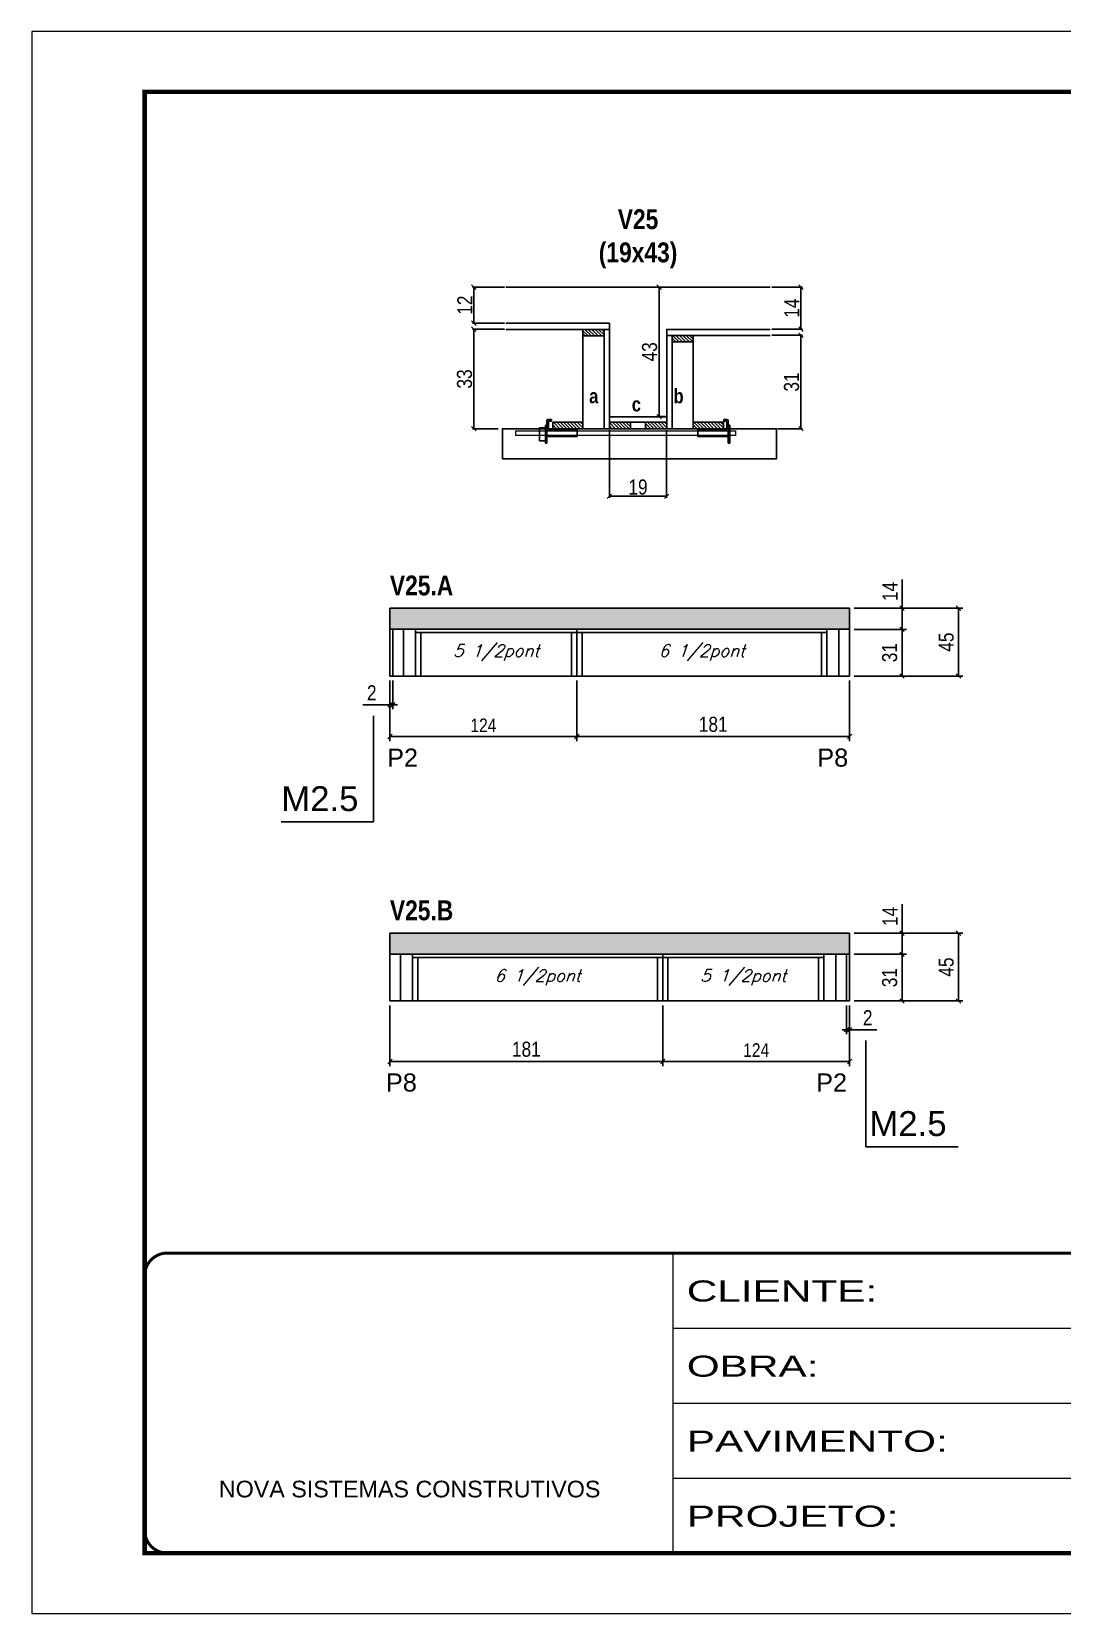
# Model space of a CAD drawing. Extents: x 3330 to 22105, y 1197 to 30204.
# Drawn here: x 3330 to 4014, y 21872 to 22922 of the extents above; entities that cross this region are included whole.
import ezdxf

# ---------------------------------------------------------------- set-up
doc = ezdxf.new("R2010")
doc.units = 0
doc.linetypes.add('CONTINUO', pattern=[0])
doc.linetypes.add('DASHED', pattern=[0.75, 0.5, -0.25])
for name, color, linetype in [('5', 5, 'Continuous'), ('barrote', 251, 'Continuous'), ('COTA', 241, 'Continuous'), ('detalhes', 4, 'Continuous'), ('NOMENCLATURA', 7, 'Continuous'), ('Painéis', 200, 'Continuous'), ('presilha', 1, 'Continuous'), ('SARR_2.2x10', 60, 'Continuous'), ('SARR_2.2x7', 40, 'Continuous'), ('SARR_3.5x7', 81, 'Continuous'), ('texto', 7, 'Continuous')]:
    doc.layers.add(name, color=color, linetype=linetype)
for name, color, linetype, lineweight in [('CONCRETO', 251, 'Continuous', 25), ('Folhas', 255, 'Continuous', 9), ('SARRAFO DE PRESSAO', 251, 'DASHED', 9), ('SCO-___-LAJ', 2, 'Continuous', 0)]:
    doc.layers.add(name, color=color, linetype=linetype, lineweight=lineweight)
doc.styles.add('ARIAL', font='arial.ttf')
doc.styles.add('COTA TECNICA', font='techl___.ttf', dxfattribs={"height": 10})
doc.styles.add('COTA TECNICA 2X', font='techl___.ttf', dxfattribs={"height": 10})
doc.styles.add('COTA TECNICA-50', font='techl___.ttf', dxfattribs={"height": 9})
doc.styles.add('Romans', font='romans.shx')
doc.styles.get("Standard").update_dxf_attribs({"font": 'arial.ttf'})
doc.styles.add('TECNICA', font='techb___.ttf', dxfattribs={"height": 10})
doc.styles.add('Tecnologia', font='')
doc.styles.get('Tecnologia').set_extended_font_data('Forgotten Futurist')
doc.dimstyles.new('COTA PAINEL-50', dxfattribs={"dimtxt": 9, "dimasz": 3, "dimexe": 3, "dimexo": 3, "dimgap": 3, "dimtad": 1, "dimdec": 1, "dimzin": 12, "dimdsep": 46, "dimtxsty": 'COTA TECNICA-50', "dimblk1": 'OBLIQUE', "dimblk2": 'OBLIQUE', "dimsah": 1, "dimcen": 0.9, "dimclrd": 4, "dimclre": 4, "dimclrt": 240, "dimadec": 1, "dimazin": 3, "dimtfac": 1, "dimtdec": 1, "dimtmove": 0, "dimatfit": 3, "dimfxl": 1, "dimtolj": 1, "dimtzin": 12, "dimarcsym": 0})
doc.dimstyles.new('PAINEL', dxfattribs={"dimtxt": 10, "dimasz": 3, "dimexe": 3, "dimexo": 3, "dimgap": 3, "dimtad": 1, "dimdec": 1, "dimzin": 12, "dimdsep": 46, "dimtxsty": 'COTA TECNICA', "dimblk1": 'OBLIQUE', "dimblk2": 'OBLIQUE', "dimsah": 1, "dimcen": 0.9, "dimclrd": 4, "dimclre": 4, "dimclrt": 240, "dimadec": 1, "dimazin": 3, "dimtfac": 1, "dimtdec": 1, "dimtmove": 0, "dimatfit": 3, "dimfxl": 1, "dimtolj": 1, "dimtzin": 12, "dimarcsym": 0})
doc.dimstyles.new('SECAO', dxfattribs={"dimscale": 0.333333, "dimtxt": 5, "dimasz": 9, "dimexe": 3, "dimexo": 3, "dimgap": 3, "dimtad": 1, "dimdec": 1, "dimlfac": 0.5, "dimzin": 12, "dimdsep": 46, "dimtxsty": 'COTA TECNICA 2X', "dimblk1": 'OBLIQUE', "dimblk2": 'OBLIQUE', "dimsah": 1, "dimcen": 0.9, "dimclrd": 4, "dimclre": 4, "dimclrt": 240, "dimadec": 1, "dimazin": 3, "dimtfac": 1, "dimtdec": 1, "dimtmove": 0, "dimatfit": 3, "dimfxl": 1, "dimtolj": 1, "dimtzin": 12, "dimarcsym": 0})

# ---------------------------------------------------------------- blocks, each defined once
blk = doc.blocks.new('9999999999')
at = {"color": 30, "linetype": 'CONTINUO'}
for p, q in [((98564.6, 34230.2), (98564.6, 34429.4)), ((98564.6, 34379.6), (99584, 34379.6)), ((98564.6, 34329.8), (99488, 34329.8)), ((98564.6, 34280), (99488, 34280))]:
    blk.add_line(p, q, dxfattribs=at)
at = {"color": 30, "linetype": 'CONTINUO', "const_width": 2}
blk.add_lwpolyline([(99584, 34230.2), (99584, 34414.4, 0.414214), (99569, 34429.4), (98229, 34429.4, 0.414214), (98214, 34414.4), (98214, 34245.2, 0.414214), (98229, 34230.2), (99584, 34230.2)], format="xyb", dxfattribs=at)
at = {"layer": 'Folhas'}
blk.add_lwpolyline([(98139, 34190.2), (99624, 34190.2), (99624, 35240.2), (98139, 35240.2)], close=True, dxfattribs=at)
at = {"layer": 'Folhas', "color": 30, "const_width": 3}
blk.add_lwpolyline([(98214, 34230.2), (99584, 34230.2), (99584, 35200.2), (98214, 35200.2)], close=True, dxfattribs=at)
at = {"color": 7, "linetype": 'Continuous', "ltscale": 5, "style": 'ARIAL'}
blk.add_text('NOVA SISTEMAS CONSTRUTIVOS', height=11.059, dxfattribs=at).set_placement((98263.2, 34267.2))
at = {"layer": 'Folhas', "color": 7, "style": 'Tecnologia', "width": 1.5}
for s, p in [('CLIENTE:', (98573.7, 34397.2)), ('OBRA:', (98573.7, 34347.3)), ('PAVIMENTO:', (98573.7, 34297.5)), ('PROJETO:', (98573.7, 34247.7))]:
    blk.add_text(s, height=14, dxfattribs=at).set_placement(p)
blk = doc.blocks.new('PRESILHA METÁLICA 1')
at = {"layer": 'presilha'}
for p, q in [((7.5, 10.6), (7.5, 19.9)), ((12, 21), (8.6, 21)), ((9, 11.6), (9, 18.9)), ((12, 19.5), (9.6, 19.5)), ((12, 21), (12, 19.5)), ((0, 13), (6, 13)), ((0, 13), (0, 0)), ((6, 0), (0, 0)), ((6, 15.5), (7.5, 15.5)), ((6, -2.5), (6, 15.5)), ((6, 13), (6, 0)), ((7.5, 15.5), (7.5, -2.5)), ((37.5, 4.1), (7.5, 4.1)), ((37.5, 11), (9.6, 11)), ((37.5, 11), (37.5, 4.1)), ((7.5, -2.5), (6, -2.5))]:
    blk.add_line(p, q, dxfattribs=at)
for centre, radius, start, end in [((8.6, 19.9), 1.14, 90, 180), ((9.6, 18.9), 0.57, 90, 180), ((9.6, 11.6), 0.57, 180, 270)]:
    blk.add_arc(centre, radius, start, end, dxfattribs=at)
blk = doc.blocks.new('PRESILHA METÁLICA 2')
at = {"layer": 'presilha'}
for p, q in [((-5.2, 23.5), (-5.2, 22)), ((-5.2, 23.5), (-1.9, 23.5)), ((-5.2, 22), (-2.8, 22)), ((-2.2, 14.1), (-2.2, 21.4)), ((0.8, 18), (-0.8, 18)), ((-0.8, 18), (-0.8, 0)), ((-0.8, 14.6), (-0.8, 22.4)), ((0.8, 0), (0.8, 18)), ((-30.8, 13.5), (-30.8, 6.6)), ((-30.8, 13.5), (-2.8, 13.5)), ((-30.8, 6.6), (-0.8, 6.6)), ((-0.8, 0), (0.8, 0))]:
    blk.add_line(p, q, dxfattribs=at)
for centre, radius, start, end in [((-2.8, 21.4), 0.57, 0, 90), ((-1.9, 22.4), 1.14, 0, 90), ((-2.8, 14.1), 0.57, 270, 0)]:
    blk.add_arc(centre, radius, start, end, dxfattribs=at)
blk = doc.blocks.new('_Oblique')
at = {"color": 0, "linetype": 'ByBlock', "lineweight": -2}
blk.add_line((-0.5, -0.5), (0.5, 0.5), dxfattribs=at)
blk = doc.blocks.new('*D3514')
at = {"layer": 'COTA', "color": 4, "lineweight": -2, "transparency": 16777216}
for p, q in [((3820.8, 22720.1), (3841.2, 22720.1)), ((3840.2, 22720.1), (3840.2, 22658.1)), ((3824.9, 22658.1), (3841.2, 22658.1))]:
    blk.add_line(p, q, dxfattribs=at)
at = {"layer": 'Defpoints', "color": 0, "transparency": 16777216}
for p in [(3819.8, 22720.1), (3823.9, 22658.1), (3840.2, 22658.1)]:
    blk.add_point(p, dxfattribs=at)
at = {"layer": 'COTA', "color": 4, "lineweight": -2, "transparency": 16777216, "xscale": 3, "yscale": 3, "zscale": 3}
for p, rotation in [((3840.2, 22720.1), 90), ((3840.2, 22658.1), 270)]:
    blk.add_blockref('_Oblique', p, dxfattribs=dict(at, rotation=rotation))
at = {"layer": 'COTA', "color": 240, "transparency": 16777216, "insert": (3834, 22689.1), "char_height": 10, "attachment_point": 5, "rotation": 90, "style": 'COTA TECNICA 2X'}
blk.add_mtext('\\A1;31', dxfattribs=at)
blk = doc.blocks.new('*D3515')
at = {"layer": 'COTA', "color": 4, "lineweight": -2, "transparency": 16777216}
for p, q in [((3820.8, 22752.1), (3841.2, 22752.1)), ((3840.2, 22724.1), (3840.2, 22752.1)), ((3820.8, 22724.1), (3841.2, 22724.1))]:
    blk.add_line(p, q, dxfattribs=at)
at = {"layer": 'Defpoints', "color": 0, "transparency": 16777216}
for p in [(3819.8, 22752.1), (3840.2, 22752.1), (3819.8, 22724.1)]:
    blk.add_point(p, dxfattribs=at)
at = {"layer": 'COTA', "color": 4, "lineweight": -2, "transparency": 16777216, "xscale": 3, "yscale": 3, "zscale": 3}
for p, rotation in [((3840.2, 22752.1), 90), ((3840.2, 22724.1), 270)]:
    blk.add_blockref('_Oblique', p, dxfattribs=dict(at, rotation=rotation))
at = {"layer": 'COTA', "color": 240, "transparency": 16777216, "insert": (3834.1, 22738.1), "char_height": 10, "attachment_point": 5, "rotation": 90, "style": 'COTA TECNICA 2X'}
blk.add_mtext('\\A1;14', dxfattribs=at)
blk = doc.blocks.new('*D3516')
at = {"layer": 'COTA', "color": 4, "lineweight": -2, "transparency": 16777216}
for p, q in [((3643.4, 22724.1), (3622.2, 22724.1)), ((3623.2, 22724.1), (3623.2, 22658.1)), ((3639.3, 22658.1), (3622.2, 22658.1))]:
    blk.add_line(p, q, dxfattribs=at)
at = {"layer": 'Defpoints', "color": 0, "transparency": 16777216}
for p in [(3644.4, 22724.1), (3623.2, 22658.1), (3640.3, 22658.1)]:
    blk.add_point(p, dxfattribs=at)
at = {"layer": 'COTA', "color": 4, "lineweight": -2, "transparency": 16777216, "xscale": 3, "yscale": 3, "zscale": 3}
for p, rotation in [((3623.2, 22724.1), 90), ((3623.2, 22658.1), 270)]:
    blk.add_blockref('_Oblique', p, dxfattribs=dict(at, rotation=rotation))
at = {"layer": 'COTA', "color": 240, "transparency": 16777216, "insert": (3617, 22691.1), "char_height": 10, "attachment_point": 5, "rotation": 90, "style": 'COTA TECNICA 2X'}
blk.add_mtext('\\A1;33', dxfattribs=at)
blk = doc.blocks.new('*D3517')
at = {"layer": 'COTA', "color": 4, "lineweight": -2, "transparency": 16777216}
for p, q in [((3750.1, 22752.1), (3745.1, 22752.1)), ((3746.1, 22666.1), (3746.1, 22752.1)), ((3750.1, 22666.1), (3745.1, 22666.1))]:
    blk.add_line(p, q, dxfattribs=at)
at = {"layer": 'Defpoints', "color": 0, "transparency": 16777216}
for p in [(3746.1, 22752.1), (3751.1, 22752.1), (3751.1, 22666.1)]:
    blk.add_point(p, dxfattribs=at)
at = {"layer": 'COTA', "color": 4, "lineweight": -2, "transparency": 16777216, "xscale": 3, "yscale": 3, "zscale": 3}
for p, rotation in [((3746.1, 22752.1), 90), ((3746.1, 22666.1), 270)]:
    blk.add_blockref('_Oblique', p, dxfattribs=dict(at, rotation=rotation))
at = {"layer": 'COTA', "color": 240, "transparency": 16777216, "insert": (3739.8, 22709.1), "char_height": 10, "attachment_point": 5, "rotation": 90, "style": 'COTA TECNICA 2X'}
blk.add_mtext('\\A1;43', dxfattribs=at)
blk = doc.blocks.new('*D3518')
at = {"layer": 'COTA', "color": 4, "lineweight": -2, "transparency": 16777216}
for p, q in [((3643.4, 22752.1), (3622.2, 22752.1)), ((3623.2, 22728.1), (3623.2, 22752.1)), ((3643.4, 22728.1), (3622.2, 22728.1))]:
    blk.add_line(p, q, dxfattribs=at)
at = {"layer": 'Defpoints', "color": 0, "transparency": 16777216}
for p in [(3623.2, 22752.1), (3644.4, 22752.1), (3644.4, 22728.1)]:
    blk.add_point(p, dxfattribs=at)
at = {"layer": 'COTA', "color": 4, "lineweight": -2, "transparency": 16777216, "xscale": 3, "yscale": 3, "zscale": 3}
for p, rotation in [((3623.2, 22752.1), 90), ((3623.2, 22728.1), 270)]:
    blk.add_blockref('_Oblique', p, dxfattribs=dict(at, rotation=rotation))
at = {"layer": 'COTA', "color": 240, "transparency": 16777216, "insert": (3617.2, 22740.1), "char_height": 10, "attachment_point": 5, "rotation": 90, "style": 'COTA TECNICA 2X'}
blk.add_mtext('\\A1;12', dxfattribs=at)
blk = doc.blocks.new('*D3519')
at = {"layer": 'COTA', "color": 4, "lineweight": -2, "transparency": 16777216}
for p, q in [((3713.1, 22657.1), (3713.1, 22612.2)), ((3751.1, 22657.1), (3751.1, 22612.2)), ((3713.1, 22613.2), (3751.1, 22613.2))]:
    blk.add_line(p, q, dxfattribs=at)
at = {"layer": 'Defpoints', "color": 0, "transparency": 16777216}
for p in [(3713.1, 22658.1), (3751.1, 22658.1), (3751.1, 22613.2)]:
    blk.add_point(p, dxfattribs=at)
at = {"layer": 'COTA', "color": 4, "lineweight": -2, "transparency": 16777216, "xscale": 3, "yscale": 3, "zscale": 3, "rotation": 180}
blk.add_blockref('_Oblique', (3713.1, 22613.2), dxfattribs=at)
at = {"layer": 'COTA', "color": 4, "lineweight": -2, "transparency": 16777216, "xscale": 3, "yscale": 3, "zscale": 3}
blk.add_blockref('_Oblique', (3751.1, 22613.2), dxfattribs=at)
at = {"layer": 'COTA', "color": 240, "transparency": 16777216, "insert": (3732.1, 22619.3), "char_height": 10, "attachment_point": 5, "style": 'COTA TECNICA 2X'}
blk.add_mtext('\\A1;19', dxfattribs=at)
blk = doc.blocks.new('*D3520')
at = {"layer": 'COTA', "color": 4, "linetype": 'ByBlock', "lineweight": -2, "transparency": 16777216}
for p, q in [((3567.5, 22490.9), (3567.5, 22450.7)), ((3691.5, 22490.9), (3691.5, 22450.7)), ((3691.5, 22453.7), (3567.5, 22453.7))]:
    blk.add_line(p, q, dxfattribs=at)
at = {"layer": 'Defpoints', "color": 0, "linetype": 'ByBlock', "transparency": 16777216}
for p in [(3567.5, 22493.9), (3691.5, 22493.9), (3567.5, 22453.7)]:
    blk.add_point(p, dxfattribs=at)
at = {"layer": 'COTA', "color": 4, "linetype": 'ByBlock', "lineweight": -2, "transparency": 16777216, "xscale": 3, "yscale": 3, "zscale": 3, "rotation": 180}
blk.add_blockref('_Oblique', (3567.5, 22453.7), dxfattribs=at)
at = {"layer": 'COTA', "color": 4, "linetype": 'ByBlock', "lineweight": -2, "transparency": 16777216, "xscale": 3, "yscale": 3, "zscale": 3}
blk.add_blockref('_Oblique', (3691.5, 22453.7), dxfattribs=at)
at = {"layer": 'COTA', "color": 240, "linetype": 'ByBlock', "transparency": 16777216, "insert": (3629.5, 22461.2), "char_height": 9, "attachment_point": 5, "style": 'COTA TECNICA-50'}
blk.add_mtext('\\A1;124', dxfattribs=at)
blk = doc.blocks.new('*D3521')
at = {"layer": 'COTA', "color": 4, "linetype": 'ByBlock', "lineweight": -2, "transparency": 16777216}
for p, q in [((3691.5, 22490.9), (3691.5, 22450.7)), ((3872.5, 22490.9), (3872.5, 22450.7)), ((3691.5, 22453.7), (3872.5, 22453.7))]:
    blk.add_line(p, q, dxfattribs=at)
at = {"layer": 'Defpoints', "color": 0, "linetype": 'ByBlock', "transparency": 16777216}
for p in [(3691.5, 22493.9), (3872.5, 22493.9), (3872.5, 22453.7)]:
    blk.add_point(p, dxfattribs=at)
at = {"layer": 'COTA', "color": 4, "linetype": 'ByBlock', "lineweight": -2, "transparency": 16777216, "xscale": 3, "yscale": 3, "zscale": 3, "rotation": 180}
blk.add_blockref('_Oblique', (3691.5, 22453.7), dxfattribs=at)
at = {"layer": 'COTA', "color": 4, "linetype": 'ByBlock', "lineweight": -2, "transparency": 16777216, "xscale": 3, "yscale": 3, "zscale": 3}
blk.add_blockref('_Oblique', (3872.5, 22453.7), dxfattribs=at)
at = {"layer": 'COTA', "color": 240, "linetype": 'ByBlock', "transparency": 16777216, "insert": (3782, 22461.8), "char_height": 10, "attachment_point": 5, "style": 'COTA TECNICA'}
blk.add_mtext('\\A1;181', dxfattribs=at)
blk = doc.blocks.new('*D3522')
at = {"layer": 'COTA', "color": 4, "linetype": 'ByBlock', "lineweight": -2, "transparency": 16777216}
for p, q in [((3567.5, 22490.9), (3567.5, 22471.8)), ((3569.5, 22490.9), (3569.5, 22471.8)), ((3567.5, 22474.8), (3549.4, 22474.8)), ((3569.5, 22474.8), (3567.5, 22474.8)), ((3569.5, 22474.8), (3572.5, 22474.8))]:
    blk.add_line(p, q, dxfattribs=at)
at = {"layer": 'Defpoints', "color": 0, "linetype": 'ByBlock', "transparency": 16777216}
for p in [(3567.5, 22493.9), (3569.5, 22493.9), (3567.5, 22474.8)]:
    blk.add_point(p, dxfattribs=at)
at = {"layer": 'COTA', "color": 4, "linetype": 'ByBlock', "lineweight": -2, "transparency": 16777216, "xscale": 3, "yscale": 3, "zscale": 3}
blk.add_blockref('_Oblique', (3567.5, 22474.8), dxfattribs=at)
at = {"layer": 'COTA', "color": 4, "linetype": 'ByBlock', "lineweight": -2, "transparency": 16777216, "xscale": 3, "yscale": 3, "zscale": 3, "rotation": 180}
blk.add_blockref('_Oblique', (3569.5, 22474.8), dxfattribs=at)
at = {"layer": 'COTA', "color": 240, "linetype": 'ByBlock', "transparency": 16777216, "insert": (3555.4, 22482.8), "char_height": 10, "attachment_point": 5, "style": 'COTA TECNICA'}
blk.add_mtext('\\A1;2', dxfattribs=at)
blk = doc.blocks.new('*D3523')
at = {"layer": 'COTA', "color": 4, "linetype": 'ByBlock', "lineweight": -2, "transparency": 16777216}
for p, q in [((3875.5, 22524.9), (3910.3, 22524.9)), ((3907.3, 22524.9), (3907.3, 22493.9)), ((3875.5, 22493.9), (3910.3, 22493.9))]:
    blk.add_line(p, q, dxfattribs=at)
at = {"layer": 'Defpoints', "color": 0, "linetype": 'ByBlock', "transparency": 16777216}
for p in [(3872.5, 22524.9), (3872.5, 22493.9), (3907.3, 22493.9)]:
    blk.add_point(p, dxfattribs=at)
at = {"layer": 'COTA', "color": 4, "linetype": 'ByBlock', "lineweight": -2, "transparency": 16777216, "xscale": 3, "yscale": 3, "zscale": 3}
for p, rotation in [((3907.3, 22524.9), 90), ((3907.3, 22493.9), 270)]:
    blk.add_blockref('_Oblique', p, dxfattribs=dict(at, rotation=rotation))
at = {"layer": 'COTA', "color": 240, "linetype": 'ByBlock', "transparency": 16777216, "insert": (3899.1, 22509.4), "char_height": 10, "attachment_point": 5, "rotation": 90, "style": 'COTA TECNICA'}
blk.add_mtext('\\A1;31', dxfattribs=at)
blk = doc.blocks.new('*D3524')
at = {"layer": 'COTA', "color": 4, "linetype": 'ByBlock', "lineweight": -2, "transparency": 16777216}
for p, q in [((3907.3, 22538.9), (3907.3, 22558)), ((3875.5, 22538.9), (3910.3, 22538.9)), ((3907.3, 22524.9), (3907.3, 22538.9)), ((3875.5, 22524.9), (3910.3, 22524.9))]:
    blk.add_line(p, q, dxfattribs=at)
at = {"layer": 'Defpoints', "color": 0, "linetype": 'ByBlock', "transparency": 16777216}
for p in [(3872.5, 22538.9), (3907.3, 22538.9), (3872.5, 22524.9)]:
    blk.add_point(p, dxfattribs=at)
at = {"layer": 'COTA', "color": 4, "linetype": 'ByBlock', "lineweight": -2, "transparency": 16777216, "xscale": 3, "yscale": 3, "zscale": 3}
for p, rotation in [((3907.3, 22538.9), 90), ((3907.3, 22524.9), 270)]:
    blk.add_blockref('_Oblique', p, dxfattribs=dict(at, rotation=rotation))
at = {"layer": 'COTA', "color": 240, "linetype": 'ByBlock', "transparency": 16777216, "insert": (3899.3, 22550), "char_height": 10, "attachment_point": 5, "rotation": 90, "style": 'COTA TECNICA'}
blk.add_mtext('\\A1;14', dxfattribs=at)
blk = doc.blocks.new('*D3525')
at = {"layer": 'COTA', "color": 4, "linetype": 'ByBlock', "lineweight": -2, "transparency": 16777216}
for p, q in [((3875.5, 22538.9), (3947.7, 22538.9)), ((3944.7, 22493.9), (3944.7, 22538.9)), ((3875.5, 22493.9), (3947.7, 22493.9))]:
    blk.add_line(p, q, dxfattribs=at)
at = {"layer": 'Defpoints', "color": 0, "linetype": 'ByBlock', "transparency": 16777216}
for p in [(3872.5, 22538.9), (3944.7, 22538.9), (3872.5, 22493.9)]:
    blk.add_point(p, dxfattribs=at)
at = {"layer": 'COTA', "color": 4, "linetype": 'ByBlock', "lineweight": -2, "transparency": 16777216, "xscale": 3, "yscale": 3, "zscale": 3}
for p, rotation in [((3944.7, 22538.9), 90), ((3944.7, 22493.9), 270)]:
    blk.add_blockref('_Oblique', p, dxfattribs=dict(at, rotation=rotation))
at = {"layer": 'COTA', "color": 240, "linetype": 'ByBlock', "transparency": 16777216, "insert": (3936.6, 22516.4), "char_height": 10, "attachment_point": 5, "rotation": 90, "style": 'COTA TECNICA'}
blk.add_mtext('\\A1;45', dxfattribs=at)
blk = doc.blocks.new('*D3526')
at = {"layer": 'COTA', "color": 4, "linetype": 'ByBlock', "lineweight": -2, "transparency": 16777216}
for p, q in [((3748.5, 22275.2), (3748.5, 22235)), ((3872.5, 22275.2), (3872.5, 22235)), ((3748.5, 22238), (3872.5, 22238))]:
    blk.add_line(p, q, dxfattribs=at)
at = {"layer": 'Defpoints', "color": 0, "linetype": 'ByBlock', "transparency": 16777216}
for p in [(3748.5, 22278.2), (3872.5, 22278.2), (3872.5, 22238)]:
    blk.add_point(p, dxfattribs=at)
at = {"layer": 'COTA', "color": 4, "linetype": 'ByBlock', "lineweight": -2, "transparency": 16777216, "xscale": 3, "yscale": 3, "zscale": 3, "rotation": 180}
blk.add_blockref('_Oblique', (3748.5, 22238), dxfattribs=at)
at = {"layer": 'COTA', "color": 4, "linetype": 'ByBlock', "lineweight": -2, "transparency": 16777216, "xscale": 3, "yscale": 3, "zscale": 3}
blk.add_blockref('_Oblique', (3872.5, 22238), dxfattribs=at)
at = {"layer": 'COTA', "color": 240, "linetype": 'ByBlock', "transparency": 16777216, "insert": (3810.5, 22245.6), "char_height": 9, "attachment_point": 5, "style": 'COTA TECNICA-50'}
blk.add_mtext('\\A1;124', dxfattribs=at)
blk = doc.blocks.new('*D3527')
at = {"layer": 'COTA', "color": 4, "linetype": 'ByBlock', "lineweight": -2, "transparency": 16777216}
for p, q in [((3567.5, 22275.2), (3567.5, 22235)), ((3748.5, 22275.2), (3748.5, 22235)), ((3748.5, 22238), (3567.5, 22238))]:
    blk.add_line(p, q, dxfattribs=at)
at = {"layer": 'Defpoints', "color": 0, "linetype": 'ByBlock', "transparency": 16777216}
for p in [(3567.5, 22278.2), (3748.5, 22278.2), (3567.5, 22238)]:
    blk.add_point(p, dxfattribs=at)
at = {"layer": 'COTA', "color": 4, "linetype": 'ByBlock', "lineweight": -2, "transparency": 16777216, "xscale": 3, "yscale": 3, "zscale": 3, "rotation": 180}
blk.add_blockref('_Oblique', (3567.5, 22238), dxfattribs=at)
at = {"layer": 'COTA', "color": 4, "linetype": 'ByBlock', "lineweight": -2, "transparency": 16777216, "xscale": 3, "yscale": 3, "zscale": 3}
blk.add_blockref('_Oblique', (3748.5, 22238), dxfattribs=at)
at = {"layer": 'COTA', "color": 240, "linetype": 'ByBlock', "transparency": 16777216, "insert": (3658, 22246.1), "char_height": 10, "attachment_point": 5, "style": 'COTA TECNICA'}
blk.add_mtext('\\A1;181', dxfattribs=at)
blk = doc.blocks.new('*D3528')
at = {"layer": 'COTA', "color": 4, "linetype": 'ByBlock', "lineweight": -2, "transparency": 16777216}
for p, q in [((3870.5, 22275.2), (3870.5, 22256.1)), ((3872.5, 22275.2), (3872.5, 22256.1)), ((3870.5, 22259.1), (3867.5, 22259.1)), ((3870.5, 22259.1), (3872.5, 22259.1)), ((3872.5, 22259.1), (3890.6, 22259.1))]:
    blk.add_line(p, q, dxfattribs=at)
at = {"layer": 'Defpoints', "color": 0, "linetype": 'ByBlock', "transparency": 16777216}
for p in [(3870.5, 22278.2), (3872.5, 22278.2), (3872.5, 22259.1)]:
    blk.add_point(p, dxfattribs=at)
at = {"layer": 'COTA', "color": 4, "linetype": 'ByBlock', "lineweight": -2, "transparency": 16777216, "xscale": 3, "yscale": 3, "zscale": 3}
blk.add_blockref('_Oblique', (3870.5, 22259.1), dxfattribs=at)
at = {"layer": 'COTA', "color": 4, "linetype": 'ByBlock', "lineweight": -2, "transparency": 16777216, "xscale": 3, "yscale": 3, "zscale": 3, "rotation": 180}
blk.add_blockref('_Oblique', (3872.5, 22259.1), dxfattribs=at)
at = {"layer": 'COTA', "color": 240, "linetype": 'ByBlock', "transparency": 16777216, "insert": (3884.5, 22267.1), "char_height": 10, "attachment_point": 5, "style": 'COTA TECNICA'}
blk.add_mtext('\\A1;2', dxfattribs=at)
blk = doc.blocks.new('*D3529')
at = {"layer": 'COTA', "color": 4, "linetype": 'ByBlock', "lineweight": -2, "transparency": 16777216}
for p, q in [((3875.5, 22309.2), (3910.3, 22309.2)), ((3907.3, 22309.2), (3907.3, 22278.2)), ((3875.5, 22278.2), (3910.3, 22278.2))]:
    blk.add_line(p, q, dxfattribs=at)
at = {"layer": 'Defpoints', "color": 0, "linetype": 'ByBlock', "transparency": 16777216}
for p in [(3872.5, 22309.2), (3872.5, 22278.2), (3907.3, 22278.2)]:
    blk.add_point(p, dxfattribs=at)
at = {"layer": 'COTA', "color": 4, "linetype": 'ByBlock', "lineweight": -2, "transparency": 16777216, "xscale": 3, "yscale": 3, "zscale": 3}
for p, rotation in [((3907.3, 22309.2), 90), ((3907.3, 22278.2), 270)]:
    blk.add_blockref('_Oblique', p, dxfattribs=dict(at, rotation=rotation))
at = {"layer": 'COTA', "color": 240, "linetype": 'ByBlock', "transparency": 16777216, "insert": (3899.1, 22293.7), "char_height": 10, "attachment_point": 5, "rotation": 90, "style": 'COTA TECNICA'}
blk.add_mtext('\\A1;31', dxfattribs=at)
blk = doc.blocks.new('*D3530')
at = {"layer": 'COTA', "color": 4, "linetype": 'ByBlock', "lineweight": -2, "transparency": 16777216}
for p, q in [((3907.3, 22323.2), (3907.3, 22342.4)), ((3875.5, 22323.2), (3910.3, 22323.2)), ((3907.3, 22309.2), (3907.3, 22323.2)), ((3875.5, 22309.2), (3910.3, 22309.2))]:
    blk.add_line(p, q, dxfattribs=at)
at = {"layer": 'Defpoints', "color": 0, "linetype": 'ByBlock', "transparency": 16777216}
for p in [(3872.5, 22323.2), (3907.3, 22323.2), (3872.5, 22309.2)]:
    blk.add_point(p, dxfattribs=at)
at = {"layer": 'COTA', "color": 4, "linetype": 'ByBlock', "lineweight": -2, "transparency": 16777216, "xscale": 3, "yscale": 3, "zscale": 3}
for p, rotation in [((3907.3, 22323.2), 90), ((3907.3, 22309.2), 270)]:
    blk.add_blockref('_Oblique', p, dxfattribs=dict(at, rotation=rotation))
at = {"layer": 'COTA', "color": 240, "linetype": 'ByBlock', "transparency": 16777216, "insert": (3899.3, 22334.3), "char_height": 10, "attachment_point": 5, "rotation": 90, "style": 'COTA TECNICA'}
blk.add_mtext('\\A1;14', dxfattribs=at)
blk = doc.blocks.new('*D3531')
at = {"layer": 'COTA', "color": 4, "linetype": 'ByBlock', "lineweight": -2, "transparency": 16777216}
for p, q in [((3875.5, 22323.2), (3947.7, 22323.2)), ((3944.7, 22278.2), (3944.7, 22323.2)), ((3875.5, 22278.2), (3947.7, 22278.2))]:
    blk.add_line(p, q, dxfattribs=at)
at = {"layer": 'Defpoints', "color": 0, "linetype": 'ByBlock', "transparency": 16777216}
for p in [(3872.5, 22323.2), (3944.7, 22323.2), (3872.5, 22278.2)]:
    blk.add_point(p, dxfattribs=at)
at = {"layer": 'COTA', "color": 4, "linetype": 'ByBlock', "lineweight": -2, "transparency": 16777216, "xscale": 3, "yscale": 3, "zscale": 3}
for p, rotation in [((3944.7, 22323.2), 90), ((3944.7, 22278.2), 270)]:
    blk.add_blockref('_Oblique', p, dxfattribs=dict(at, rotation=rotation))
at = {"layer": 'COTA', "color": 240, "linetype": 'ByBlock', "transparency": 16777216, "insert": (3936.6, 22300.7), "char_height": 10, "attachment_point": 5, "rotation": 90, "style": 'COTA TECNICA'}
blk.add_mtext('\\A1;45', dxfattribs=at)

msp = doc.modelspace()

# ---------------------------------------------------------------- hatches: boundary and pattern name
at = {"layer": 'COTA', "linetype": 'ByBlock'}
h = msp.add_hatch(dxfattribs=at)
h.set_pattern_fill('AR-CONC', color=256, scale=0.03)
h.set_pattern_definition([(50, (-130823.0767, -6849.13), (5.46554007, -0.47817257), [0.5715, -6.2865]), (355, (-130823.0767, -6849.13), (-1.05730264, 5.73170536), [0.4572, -5.02921753]), (100.4514447, (-130822.621, -6849.1697), (4.40823741, 5.25353256), [0.48570026, -5.34270734]), (46.1842, (-130823.077, -6847.606), (8.13237123, -1.26126984), [0.85725, -9.42975]), (96.6355576, (-130822.399, -6847.711), (7.122124, 7.42278374), [0.7285507, -8.01406824]), (351.184151, (-130823.077, -6847.606), (7.122124, 7.42278374), [0.685799, -7.54379196]), (21, (-130822.3147, -6847.987), (4.54843174, -3.06795595), [0.5715, -6.2865]), (326, (-130822.3147, -6847.987), (1.85406085, 5.52563898), [0.4572, -5.0292]), (71.451445, (-130821.9356, -6848.2425), (6.40249258, 2.45768307), [0.48570026, -5.34269813]), (37.5, (-130823.0767, -6849.1299), (0.092658098, 2.536651166), [0, -4.96824, 0, -5.1054, 0, -5.04825]), (7.5, (-130823.0767, -6849.1299), (2.004589875, 3.005417245), [0, -2.91084, 0, -4.85394, 0, -1.92405]), (327.5, (-130824.776, -6849.1299), (4.067717855, -0.17186232), [0, -1.905, 0, -5.9436, 0, -7.8867]), (317.5, (-130825.538, -6849.13), (4.44387544, 0.76279473), [0, -2.4765, 0, -3.94716, 0, -5.6007])])
h.paths.add_polyline_path([(3567.46, 22538.91), (3567.46, 22524.91), (3872.46, 22524.91), (3872.46, 22538.91)])
h = msp.add_hatch(dxfattribs=at)
h.set_pattern_fill('AR-CONC', color=256, scale=0.03)
h.set_pattern_definition([(50, (-130823.0767, -7064.8023), (5.46554007, -0.47817257), [0.5715, -6.2865]), (355, (-130823.0767, -7064.8023), (-1.05730264, 5.73170536), [0.4572, -5.02921753]), (100.4514447, (-130822.621, -7064.842), (4.40823741, 5.25353256), [0.48570026, -5.34270734]), (46.1842, (-130823.077, -7063.278), (8.13237123, -1.26126984), [0.85725, -9.42975]), (96.6355576, (-130822.399, -7063.3834), (7.122124, 7.42278374), [0.7285507, -8.01406824]), (351.184151, (-130823.077, -7063.278), (7.122124, 7.42278374), [0.685799, -7.54379196]), (21, (-130822.3147, -7063.6593), (4.54843174, -3.06795595), [0.5715, -6.2865]), (326, (-130822.3147, -7063.6593), (1.85406085, 5.52563898), [0.4572, -5.0292]), (71.451445, (-130821.9356, -7063.915), (6.40249258, 2.45768307), [0.48570026, -5.34269813]), (37.5, (-130823.0767, -7064.8023), (0.092658098, 2.536651166), [0, -4.96824, 0, -5.1054, 0, -5.04825]), (7.5, (-130823.0767, -7064.8023), (2.004589875, 3.005417245), [0, -2.91084, 0, -4.85394, 0, -1.92405]), (327.5, (-130824.776, -7064.8023), (4.067717855, -0.17186232), [0, -1.905, 0, -5.9436, 0, -7.8867]), (317.5, (-130825.538, -7064.8023), (4.44387544, 0.76279473), [0, -2.4765, 0, -3.94716, 0, -5.6007])])
h.paths.add_polyline_path([(3567.46, 22323.24), (3567.46, 22309.24), (3872.46, 22309.24), (3872.46, 22323.24)])
at = {"layer": 'SARR_2.2x10'}
h = msp.add_hatch(dxfattribs=at)
h.set_pattern_fill('ANSI31', color=256, scale=0.5, angle=90)
h.set_pattern_definition([(135, (36869.0693, -100854.1179), (-1.122532015, -1.122532015), [])])
h.paths.add_polyline_path([(3675.53, 22662.45), (3675.53, 22658.05), (3695.53, 22658.05), (3695.53, 22662.45)])
h = msp.add_hatch(dxfattribs=at)
h.set_pattern_fill('ANSI31', color=256, scale=0.5, angle=90)
h.set_pattern_definition([(135, (36962.2693, -100854.1179), (-1.122532015, -1.122532015), [])])
h.paths.add_polyline_path([(3768.73, 22662.45), (3768.73, 22658.05), (3788.73, 22658.05), (3788.73, 22662.45)])
at = {"layer": 'SARR_2.2x7'}
h = msp.add_hatch(dxfattribs=at)
h.set_pattern_fill('ANSI31', color=256, scale=0.5, angle=90)
h.set_pattern_definition([(135, (36863.0693, -100792.5179), (-1.122532015, -1.122532015), [])])
h.paths.add_polyline_path([(3709.53, 22724.05), (3709.53, 22719.65), (3695.53, 22719.65), (3695.53, 22724.05)])
h = msp.add_hatch(dxfattribs=at)
h.set_pattern_fill('ANSI31', color=256, scale=0.5, angle=90)
h.set_pattern_definition([(135, (36883.0693, -100796.5179), (-1.122532015, -1.122532015), [])])
h.paths.add_polyline_path([(3754.73, 22720.05), (3754.73, 22715.65), (3768.73, 22715.65), (3768.73, 22720.05)])
h = msp.add_hatch(dxfattribs=at)
h.set_pattern_fill('ANSI31', color=256, scale=0.5, angle=90)
h.set_pattern_definition([(135, (36948.6693, -100854.1179), (-1.122532015, -1.122532015), [])])
h.paths.add_polyline_path([(3727.13, 22658.05), (3727.13, 22662.45), (3713.13, 22662.45), (3713.13, 22658.05)])
h = msp.add_hatch(dxfattribs=at)
h.set_pattern_fill('ANSI31', color=256, scale=0.5, angle=90)
h.set_pattern_definition([(135, (36886.6693, -100854.1179), (-1.122532015, -1.122532015), [])])
h.paths.add_polyline_path([(3737.13, 22658.05), (3737.13, 22662.45), (3751.13, 22662.45), (3751.13, 22658.05)])

# ---------------------------------------------------------------- linework, layer by layer
at = {"layer": 'barrote'}
msp.add_lwpolyline([(3642.08, 22638.05), (3823.99, 22638.05), (3823.99, 22658.05), (3642.08, 22658.05)], close=True, dxfattribs=at)
at = {"layer": 'CONCRETO', "linetype": 'Continuous'}
msp.add_line((3644.43, 22752.05), (3819.83, 22752.05), dxfattribs=at)
at = {"layer": 'COTA', "linetype": 'ByBlock'}
for p, q in [((3567.46, 22538.91), (3567.46, 22524.91)), ((3567.46, 22538.91), (3872.46, 22538.91)), ((3872.46, 22538.91), (3872.46, 22524.91)), ((3872.46, 22323.24), (3567.46, 22323.24)), ((3567.46, 22323.24), (3567.46, 22309.24)), ((3872.46, 22323.24), (3872.46, 22309.24))]:
    msp.add_line(p, q, dxfattribs=at)
at = {"layer": 'detalhes', "color": 250}
msp.add_line((3642.08, 22638.05), (3642.08, 22658.05), dxfattribs=at)
at = {"layer": 'NOMENCLATURA', "linetype": 'Continuous'}
for p, q in [((3556.65, 22467.59), (3556.65, 22397.04)), ((3495.37, 22397.04), (3556.65, 22397.04)), ((3883.28, 22251.92), (3883.28, 22181.37)), ((3944.56, 22181.37), (3883.28, 22181.37))]:
    msp.add_line(p, q, dxfattribs=at)
at = {"layer": 'Painéis', "linetype": 'Continuous'}
for p, q in [((3872.46, 22524.91), (3567.46, 22524.91)), ((3567.46, 22493.91), (3567.46, 22524.91)), ((3569.46, 22493.91), (3569.46, 22524.91)), ((3691.46, 22493.91), (3691.46, 22524.91)), ((3872.46, 22493.91), (3872.46, 22524.91)), ((3567.46, 22493.91), (3872.46, 22493.91)), ((3567.46, 22278.24), (3567.46, 22309.24)), ((3567.46, 22309.24), (3872.46, 22309.24)), ((3748.46, 22278.24), (3748.46, 22309.24)), ((3870.46, 22278.24), (3870.46, 22309.24)), ((3872.46, 22278.24), (3872.46, 22309.24)), ((3872.46, 22278.24), (3567.46, 22278.24))]:
    msp.add_line(p, q, dxfattribs=at)
at = {"layer": 'Painéis', "linetype": 'Continuous', "elevation": 0}
for points in [[(3644.43, 22724.05), (3713.13, 22724.05), (3713.13, 22728.05), (3644.43, 22728.05)], [(3819.83, 22720.05), (3751.13, 22720.05), (3751.13, 22724.05), (3819.83, 22724.05)]]:
    msp.add_lwpolyline(points, dxfattribs=at)
at = {"layer": 'Painéis', "linetype": 'Continuous'}
for points in [[(3709.53, 22658.05), (3709.53, 22724.05), (3713.13, 22724.05), (3713.13, 22658.05)], [(3754.73, 22658.05), (3754.73, 22720.05), (3751.13, 22720.05), (3751.13, 22658.05)], [(3751.13, 22666.05), (3713.13, 22666.05), (3713.13, 22662.45), (3751.13, 22662.45)]]:
    msp.add_lwpolyline(points, close=True, dxfattribs=at)
at = {"layer": 'SARR_2.2x10'}
for points in [[(3675.53, 22662.45), (3695.53, 22662.45), (3695.53, 22658.05), (3675.53, 22658.05)], [(3768.73, 22662.45), (3788.73, 22662.45), (3788.73, 22658.05), (3768.73, 22658.05)]]:
    msp.add_lwpolyline(points, close=True, dxfattribs=at)
at = {"layer": 'SARR_2.2x7', "linetype": 'Continuous'}
for p, q in [((3576.46, 22524.91), (3576.46, 22493.91)), ((3691.46, 22522.71), (3584.46, 22522.71)), ((3857.46, 22522.71), (3691.46, 22522.71)), ((3865.46, 22524.91), (3865.46, 22493.91)), ((3574.46, 22309.24), (3574.46, 22278.24)), ((3582.46, 22307.04), (3748.46, 22307.04)), ((3748.46, 22307.04), (3855.46, 22307.04)), ((3863.46, 22309.24), (3863.46, 22278.24))]:
    msp.add_line(p, q, dxfattribs=at)
at = {"layer": 'SARR_2.2x7', "elevation": 0}
for points in [[(3695.53, 22724.05), (3709.53, 22724.05), (3709.53, 22719.65), (3695.53, 22719.65)], [(3768.73, 22720.05), (3754.73, 22720.05), (3754.73, 22715.65), (3768.73, 22715.65)]]:
    msp.add_lwpolyline(points, close=True, dxfattribs=at)
at = {"layer": 'SARR_2.2x7'}
for points in [[(3713.13, 22662.45), (3727.13, 22662.45), (3727.13, 22658.05), (3713.13, 22658.05)], [(3751.13, 22662.45), (3737.13, 22662.45), (3737.13, 22658.05), (3751.13, 22658.05)]]:
    msp.add_lwpolyline(points, close=True, dxfattribs=at)
at = {"layer": 'SARR_3.5x7'}
for p, q in [((3584.46, 22524.91), (3584.46, 22493.91)), ((3587.96, 22522.71), (3587.96, 22493.91)), ((3687.96, 22522.71), (3687.96, 22493.91)), ((3694.96, 22522.71), (3694.96, 22493.91)), ((3853.96, 22522.71), (3853.96, 22493.91)), ((3857.46, 22524.91), (3857.46, 22493.91)), ((3582.46, 22309.24), (3582.46, 22278.24)), ((3585.96, 22307.04), (3585.96, 22278.24)), ((3744.96, 22307.04), (3744.96, 22278.24)), ((3751.96, 22307.04), (3751.96, 22278.24)), ((3851.96, 22307.04), (3851.96, 22278.24)), ((3855.46, 22309.24), (3855.46, 22278.24))]:
    msp.add_line(p, q, dxfattribs=at)
for points in [[(3709.53, 22719.65), (3695.53, 22719.65), (3695.53, 22658.05), (3709.53, 22658.05)], [(3754.73, 22715.65), (3768.73, 22715.65), (3768.73, 22658.05), (3754.73, 22658.05)]]:
    msp.add_lwpolyline(points, close=True, dxfattribs=at)
at = {"layer": 'SCO-___-LAJ', "color": 1}
msp.add_lwpolyline([(3651.08, 22656.72), (3796.84, 22656.72), (3796.84, 22653.52), (3651.08, 22653.52)], close=True, dxfattribs=at)

# ---------------------------------------------------------------- block references
at = {"layer": 'presilha', "xscale": 0.6666666666666666, "yscale": 0.6666666666666666, "zscale": 0.6666666666666666}
for name, p in [('PRESILHA METÁLICA 1', (3666.66, 22650.09)), ('PRESILHA METÁLICA 2', (3792.41, 22648.42))]:
    msp.add_blockref(name, p, dxfattribs=at)
at = {"layer": 'SARRAFO DE PRESSAO', "color": 6, "linetype": 'ByBlock'}
msp.add_blockref('9999999999', (-94809.25, -12318.53), dxfattribs=at)

# ---------------------------------------------------------------- texts
at = {"layer": '5', "linetype": 'Continuous'}
for s, rotation, p in [('P2', 359.99996, (3565.62, 22433.76)), ('P8', 359.99996, (3851.08, 22433.76)), ('P8', 0.00004, (3564.85, 22218.09)), ('P2', 0.00004, (3850.31, 22218.09))]:
    msp.add_text(s, height=12, rotation=rotation, dxfattribs=at).set_placement(p)
at = {"layer": 'detalhes', "style": 'TECNICA'}
for s, p in [('a', (3699.66, 22674.95)), ('b', (3755.63, 22674.94)), ('c', (3727.95, 22669.52))]:
    msp.add_text(s, height=9.6, dxfattribs=at).set_placement(p)
at = {"layer": 'NOMENCLATURA', "style": 'TECNICA'}
for s, p in [('V25.A', (3567.46, 22547.43)), ('V25.B', (3567.46, 22331.76))]:
    msp.add_text(s, height=13.2, dxfattribs=at).set_placement(p)
at = {"layer": 'NOMENCLATURA', "linetype": 'Continuous'}
for p in [(3495.37, 22404.24), (3885.63, 22188.57)]:
    msp.add_text('M2.5', height=16.5, dxfattribs=at).set_placement(p)
at = {"layer": 'NOMENCLATURA', "insert": (3732.13, 22803.75), "char_height": 13.2, "attachment_point": 2, "style": 'TECNICA'}
msp.add_mtext_dynamic_manual_height_columns('V25\\P(19x43)', width=300.2766, gutter_width=1, heights=[0], dxfattribs=at)
at = {"layer": 'texto', "color": 2, "char_height": 8, "attachment_point": 5, "style": 'Romans'}
for s, insert in [('{\\Q19;\\C256;5 1/2pont}', (3637.96, 22509.41)), ('{\\Q19;\\C256;6 1/2pont}', (3774.46, 22509.41)), ('{\\Q19;\\C256;6 1/2pont}', (3665.46, 22293.74)), ('{\\Q19;\\C256;5 1/2pont}', (3801.96, 22293.74))]:
    msp.add_mtext(s, dxfattribs=dict(at, insert=insert))

# ---------------------------------------------------------------- dimensions: what is measured, and where the dimension line sits
at = {"layer": 'COTA'}
for base, p1, p2, picture, middle in [((3623.21, 22752.05), (3644.43, 22728.05), (3644.43, 22752.05), '*D3518', (3617.15, 22740.05)), ((3746.06, 22752.05), (3751.13, 22666.05), (3751.13, 22752.05), '*D3517', (3739.84, 22709.05)), ((3840.18, 22752.05), (3819.83, 22724.05), (3819.83, 22752.05), '*D3515', (3834.1, 22738.05)), ((3623.21, 22658.05, 0), (3644.43, 22724.05), (3640.32, 22658.05, 0), '*D3516', (3616.99, 22691.05, 0)), ((3840.18, 22658.05, 0), (3819.83, 22720.05), (3823.94, 22658.05, 0), '*D3514', (3833.96, 22689.05, 0))]:
    dim = msp.add_linear_dim(base=base, p1=p1, p2=p2, angle=90, dimstyle='SECAO', dxfattribs=at)
    dim.commit()
    dim.dimension.update_dxf_attribs({"geometry": picture, "text_midpoint": middle})
dim = msp.add_linear_dim(base=(3751.13, 22613.23), p1=(3713.13, 22658.05), p2=(3751.13, 22658.05), dimstyle='SECAO', dxfattribs=at)
dim.commit()
dim.dimension.update_dxf_attribs({"geometry": '*D3519', "text_midpoint": (3732.13, 22619.31)})
at = {"layer": 'COTA', "linetype": 'ByBlock'}
for base, p1, p2, angle, picture, middle in [((3907.34, 22538.91), (3872.46, 22524.91), (3872.46, 22538.91), 90, '*D3524', (3899.26, 22549.97)), ((3944.75, 22538.91), (3872.46, 22493.91), (3872.46, 22538.91), 90, '*D3525', (3936.64, 22516.41)), ((3907.34, 22493.91), (3872.46, 22524.91), (3872.46, 22493.91), 90, '*D3523', (3899.12, 22509.41)), ((3907.34, 22323.24), (3872.46, 22309.24), (3872.46, 22323.24), 90, '*D3530', (3899.26, 22334.3)), ((3944.75, 22323.24), (3872.46, 22278.24), (3872.46, 22323.24), 90, '*D3531', (3936.64, 22300.74)), ((3907.34, 22278.24), (3872.46, 22309.24), (3872.46, 22278.24), 90, '*D3529', (3899.12, 22293.74)), ((3567.46, 22237.99), (3748.46, 22278.24), (3567.46, 22278.24), 180, '*D3527', (3657.96, 22246.08)), ((3872.46, 22259.15), (3870.46, 22278.24), (3872.46, 22278.24), 180, '*D3528', (3884.52, 22267.15))]:
    dim = msp.add_linear_dim(base=base, p1=p1, p2=p2, angle=angle, dimstyle='PAINEL', dxfattribs=at)
    dim.commit()
    dim.dimension.update_dxf_attribs({"geometry": picture, "text_midpoint": middle})
for base, p1, p2, picture, middle in [((3567.46, 22474.82), (3569.46, 22493.91), (3567.46, 22493.91), '*D3522', (3555.41, 22482.82)), ((3872.46, 22453.66), (3691.46, 22493.91), (3872.46, 22493.91), '*D3521', (3781.96, 22461.76))]:
    dim = msp.add_linear_dim(base=base, p1=p1, p2=p2, dimstyle='PAINEL', dxfattribs=at)
    dim.commit()
    dim.dimension.update_dxf_attribs({"geometry": picture, "text_midpoint": middle})
dim = msp.add_linear_dim(base=(3567.46, 22453.66), p1=(3691.46, 22493.91), p2=(3567.46, 22493.91), dimstyle='COTA PAINEL-50', override={"dimarcsym": 1}, dxfattribs=at)
dim.commit()
dim.dimension.update_dxf_attribs({"geometry": '*D3520', "text_midpoint": (3629.46, 22461.23)})
dim = msp.add_linear_dim(base=(3872.46, 22237.99), p1=(3748.46, 22278.24), p2=(3872.46, 22278.24), angle=180, dimstyle='COTA PAINEL-50', override={"dimarcsym": 1}, dxfattribs=at)
dim.commit()
dim.dimension.update_dxf_attribs({"geometry": '*D3526', "text_midpoint": (3810.46, 22245.56)})

doc.saveas('drawing.dxf')
